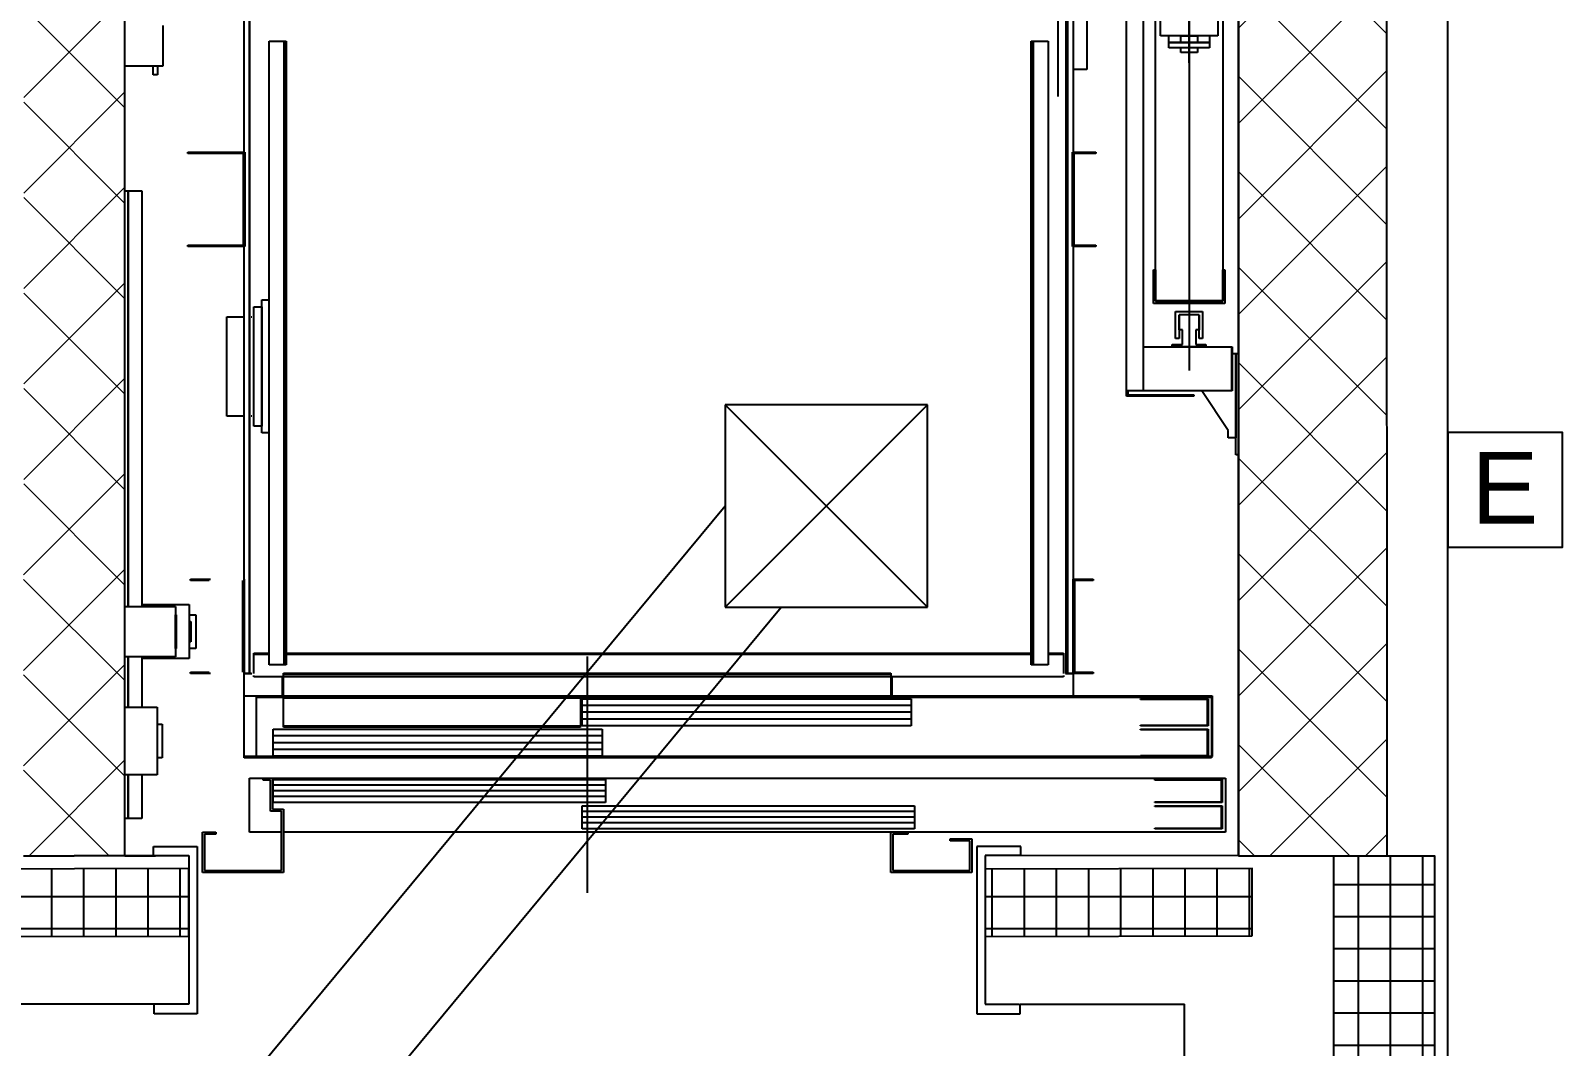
# Model space of a CAD drawing. Header units: millimetres. Extents: x 24747 to 137666, y -34589 to 43444.
# Drawn here: x 112413.5 to 112640.4, y 40340.1 to 40490.6 of the extents above; entities that cross this region are included whole.
import ezdxf
from ezdxf.enums import TextEntityAlignment as Align

# ---------------------------------------------------------------- set-up
doc = ezdxf.new("R2010")
doc.units = ezdxf.units.MM
doc.header["$LTSCALE"] = 10
doc.linetypes.add('ACAD_ISO02W100', pattern=[15, 12, -3])
for name, color, linetype in [('EPC INTERRATO DEFINITIVO PILASTRI', 5, 'Continuous'), ('MR_MURATURA REI 120', 41, 'Continuous'), ('MR_MURATURA REI 180', 150, 'Continuous'), ('VVF-SIMBOLI', 1, 'Continuous'), ('X_Ascensori', 6, 'Continuous'), ('X_LINEE SCARICO', 1, 'Continuous'), ('X_MURI', 3, 'Continuous')]:
    doc.layers.add(name, color=color, linetype=linetype)
doc.layers.add('EPC RETINI PIANO INTERRATO DEFINITIVO', color=4, linetype='Continuous', lineweight=0)
doc.styles.add('ARIAL', font='arial.ttf')

# ---------------------------------------------------------------- blocks, each defined once
blk = doc.blocks.new('Estintore')
at = {"layer": 'VVF-SIMBOLI', "color": 1}
blk.add_lwpolyline([(-0.5307, -0.5307), (0, -0.5307), (0, 0), (-0.5307, 0)], close=True, dxfattribs=at)
at = {"layer": 'VVF-SIMBOLI', "color": 1, "style": 'ARIAL'}
blk.add_text('E', height=0.3317, dxfattribs=at).set_placement((-0.2663, -0.4211), align=Align.CENTER)
blk = doc.blocks.new('A$C7C63278F')
at = {"layer": 'X_Ascensori'}
for p, q in [((42674.12, 21485.15, 0), (42674.12, 21611.35, 0)), ((42676.62, 21611.35, 0), (42676.62, 21485.15, 0)), ((42683.42, 21608.35, 0), (42683.42, 21488.15, 0)), ((42678.42, 21498.45, 0), (42678.42, 21598.05, 0)), ((42688.42, 21598.05, 0), (42688.42, 21498.45, 0)), ((42664.02, 21528.75, 0), (42664.02, 21567.75, 0)), ((42525.74, 21533.25, 0), (42525.74, 21563.25, 0)), ((42683.42, 21533.75, 0), (42683.42, 21562.75, 0)), ((42679.17, 21537.75, 0), (42679.17, 21558.75, 0)), ((42687.67, 21558.75, 0), (42687.67, 21537.75, 0)), ((42543.42, 21520.5, 0), (42543.42, 21541.25, 0)), ((42544.22, 21541.25, 0), (42544.22, 21443.25, 0)), ((42544.22, 21443.25, 0), (42544.22, 21541.25, 0)), ((42665.22, 21443.25, 0), (42665.22, 21541.25, 0)), ((42665.42, 21443.25, 0), (42665.42, 21541.25, 0)), ((42665.42, 21541.25, 0), (42665.42, 21443.25, 0)), ((42666.22, 21541.25, 0), (42666.22, 21520.5, 0)), ((42668.27, 21541.75, 0), (42668.27, 21532.75, 0)), ((42531.34, 21539.25, 0), (42531.34, 21533.25, 0)), ((42547.12, 21444.55, 0), (42547.12, 21536.95, 0)), ((42547.12, 21536.95, 0), (42549.32, 21536.95, 0)), ((42549.32, 21536.95, 0), (42549.32, 21444.55, 0)), ((42549.32, 21444.55, 0), (42549.32, 21536.95, 0)), ((42549.32, 21536.95, 0), (42549.62, 21536.95, 0)), ((42549.62, 21536.95, 0), (42549.62, 21444.55, 0)), ((42660.02, 21536.95, 0), (42660.32, 21536.95, 0)), ((42660.02, 21444.55, 0), (42660.02, 21536.95, 0)), ((42660.32, 21536.95, 0), (42662.52, 21536.95, 0)), ((42660.32, 21444.55, 0), (42660.32, 21536.95, 0)), ((42660.32, 21536.95, 0), (42660.32, 21444.55, 0)), ((42662.52, 21536.95, 0), (42662.52, 21444.55, 0)), ((42679.49, 21537.75, 0), (42679.17, 21537.75, 0)), ((42680.41, 21537.75, 0), (42679.49, 21537.75, 0)), ((42681.79, 21537.75, 0), (42680.41, 21537.75, 0)), ((42680.42, 21536.75, 0), (42680.42, 21537.75, 0)), ((42682.17, 21536.75, 0), (42680.42, 21536.75, 0)), ((42680.42, 21535.95, 0), (42680.42, 21536.75, 0)), ((42680.42, 21536.75, 0), (42686.42, 21536.75, 0)), ((42686.42, 21535.95, 0), (42680.42, 21535.95, 0)), ((42683.42, 21537.75, 0), (42681.79, 21537.75, 0)), ((42682.17, 21536.75, 0), (42682.17, 21537.75, 0)), ((42682.17, 21537.75, 0), (42682.26, 21537.75, 0)), ((42682.17, 21536.75, 0), (42682.17, 21537.75, 0)), ((42682.26, 21536.75, 0), (42682.17, 21536.75, 0)), ((42682.17, 21535.25, 0), (42682.17, 21535.95, 0)), ((42682.26, 21537.75, 0), (42682.54, 21537.75, 0)), ((42682.54, 21536.75, 0), (42682.26, 21536.75, 0)), ((42682.54, 21537.75, 0), (42682.94, 21537.75, 0)), ((42682.94, 21536.75, 0), (42682.54, 21536.75, 0)), ((42682.94, 21537.75, 0), (42683.42, 21537.75, 0)), ((42683.42, 21536.75, 0), (42682.94, 21536.75, 0)), ((42683.42, 21537.75, 0), (42683.9, 21537.75, 0)), ((42685.05, 21537.75, 0), (42683.42, 21537.75, 0)), ((42683.9, 21536.75, 0), (42683.42, 21536.75, 0)), ((42683.9, 21537.75, 0), (42684.3, 21537.75, 0)), ((42684.3, 21536.75, 0), (42683.9, 21536.75, 0)), ((42684.3, 21537.75, 0), (42684.57, 21537.75, 0)), ((42684.57, 21536.75, 0), (42684.3, 21536.75, 0)), ((42684.57, 21537.75, 0), (42684.67, 21537.75, 0)), ((42684.67, 21536.75, 0), (42684.57, 21536.75, 0)), ((42684.67, 21537.75, 0), (42684.67, 21536.75, 0)), ((42684.67, 21537.75, 0), (42684.67, 21536.75, 0)), ((42686.42, 21536.75, 0), (42684.67, 21536.75, 0)), ((42684.67, 21535.95, 0), (42684.67, 21535.25, 0)), ((42686.42, 21537.75, 0), (42685.05, 21537.75, 0)), ((42687.35, 21537.75, 0), (42686.42, 21537.75, 0)), ((42686.42, 21537.75, 0), (42686.42, 21536.75, 0)), ((42686.42, 21536.75, 0), (42686.42, 21535.95, 0)), ((42687.67, 21537.75, 0), (42687.35, 21537.75, 0)), ((42682.26, 21535.25, 0), (42682.17, 21535.25, 0)), ((42682.54, 21535.25, 0), (42682.26, 21535.25, 0)), ((42682.94, 21535.25, 0), (42682.54, 21535.25, 0)), ((42683.42, 21535.25, 0), (42682.94, 21535.25, 0)), ((42683.9, 21535.25, 0), (42683.42, 21535.25, 0)), ((42684.3, 21535.25, 0), (42683.9, 21535.25, 0)), ((42684.57, 21535.25, 0), (42684.3, 21535.25, 0)), ((42684.67, 21535.25, 0), (42684.57, 21535.25, 0)), ((42531.34, 21533.25, 0), (42525.74, 21533.25, 0)), ((42529.94, 21531.95, 0), (42529.94, 21533.25, 0)), ((42530.54, 21531.95, 0), (42529.94, 21531.95, 0)), ((42530.54, 21533.25, 0), (42530.54, 21531.95, 0)), ((42665.12, 21531.95, 0), (42665.22, 21531.95, 0)), ((42667.02, 21532.75, 0), (42666.22, 21532.75, 0)), ((42667.95, 21532.75, 0), (42667.02, 21532.75, 0)), ((42668.27, 21532.75, 0), (42667.95, 21532.75, 0)), ((42665.22, 21527.95, 0), (42665.12, 21527.95, 0)), ((42535.04, 21520.5, 0), (42543.52, 21520.5, 0)), ((42535.04, 21520.3, 0), (42535.04, 21520.5, 0)), ((42543.32, 21520.3, 0), (42535.04, 21520.3, 0)), ((42543.32, 21506.7, 0), (42543.32, 21520.3, 0)), ((42543.52, 21520.5, 0), (42543.52, 21506.5, 0)), ((42666.12, 21520.5, 0), (42669.62, 21520.5, 0)), ((42666.12, 21506.5, 0), (42666.12, 21520.5, 0)), ((42669.62, 21520.3, 0), (42666.32, 21520.3, 0)), ((42666.32, 21520.3, 0), (42666.32, 21506.7, 0)), ((42669.62, 21520.5, 0), (42669.62, 21520.3, 0)), ((42525.74, 21514.75, 0), (42526.24, 21514.75, 0)), ((42525.74, 21453.2, 0), (42525.74, 21514.75, 0)), ((42526.24, 21514.75, 0), (42526.24, 21453.2, 0)), ((42526.24, 21514.75, 0), (42526.31, 21514.75, 0)), ((42526.24, 21453.2, 0), (42526.24, 21514.75, 0)), ((42526.31, 21514.75, 0), (42526.53, 21514.75, 0)), ((42526.53, 21514.75, 0), (42526.85, 21514.75, 0)), ((42526.85, 21514.75, 0), (42527.24, 21514.75, 0)), ((42527.24, 21514.75, 0), (42527.62, 21514.75, 0)), ((42527.62, 21514.75, 0), (42527.94, 21514.75, 0)), ((42527.94, 21514.75, 0), (42528.16, 21514.75, 0)), ((42528.16, 21514.75, 0), (42528.24, 21514.75, 0)), ((42528.24, 21514.75, 0), (42528.24, 21453.2, 0)), ((42535.04, 21506.7, 0), (42543.32, 21506.7, 0)), ((42535.04, 21506.5, 0), (42535.04, 21506.7, 0)), ((42543.52, 21506.5, 0), (42535.04, 21506.5, 0)), ((42543.42, 21443.25, 0), (42543.42, 21506.5, 0)), ((42669.62, 21506.5, 0), (42666.12, 21506.5, 0)), ((42666.22, 21506.5, 0), (42666.22, 21443.25, 0)), ((42666.32, 21506.7, 0), (42669.62, 21506.7, 0)), ((42669.62, 21506.7, 0), (42669.62, 21506.5, 0)), ((42678.12, 21498.05, 0), (42678.12, 21503.05, 0)), ((42678.12, 21503.05, 0), (42678.42, 21503.05, 0)), ((42678.42, 21503.05, 0), (42678.42, 21498.35, 0)), ((42688.42, 21498.35, 0), (42688.42, 21503.05, 0)), ((42688.42, 21503.05, 0), (42688.72, 21503.05, 0)), ((42688.72, 21503.05, 0), (42688.72, 21498.05, 0)), ((42544.82, 21479.9, 0), (42544.82, 21497.6, 0)), ((42544.82, 21497.6, 0), (42546.02, 21497.6, 0)), ((42546.02, 21478.9, 0), (42546.02, 21498.6, 0)), ((42546.02, 21498.6, 0), (42547.12, 21498.6, 0)), ((42546.02, 21497.6, 0), (42546.02, 21479.9, 0)), ((42688.72, 21498.05, 0), (42678.12, 21498.05, 0)), ((42688.42, 21498.45, 0), (42678.42, 21498.45, 0)), ((42678.42, 21498.35, 0), (42688.42, 21498.35, 0)), ((42540.82, 21496.1, 0), (42543.42, 21496.1, 0)), ((42540.82, 21481.4, 0), (42540.82, 21496.1, 0)), ((42540.82, 21496.1, 0), (42543.42, 21496.1, 0)), ((42540.82, 21481.4, 0), (42540.82, 21496.1, 0)), ((42540.82, 21496.1, 0), (42543.42, 21496.1, 0)), ((42540.82, 21481.4, 0), (42540.82, 21496.1, 0)), ((42544.42, 21496.1, 0), (42544.52, 21496.1, 0)), ((42544.42, 21496.1, 0), (42544.52, 21496.1, 0)), ((42544.42, 21496.1, 0), (42544.52, 21496.1, 0)), ((42681.42, 21496.9, 0), (42685.42, 21496.9, 0)), ((42681.42, 21492.9, 0), (42681.42, 21496.9, 0)), ((42681.92, 21494.15, 0), (42681.92, 21496.4, 0)), ((42684.92, 21496.4, 0), (42681.92, 21496.4, 0)), ((42681.92, 21496.4, 0), (42681.92, 21492.9, 0)), ((42684.92, 21496.4, 0), (42684.92, 21494.15, 0)), ((42684.92, 21492.9, 0), (42684.92, 21496.4, 0)), ((42685.42, 21496.9, 0), (42685.42, 21492.9, 0)), ((42681.92, 21492.9, 0), (42681.42, 21492.9, 0)), ((42682.42, 21494.15, 0), (42681.92, 21494.15, 0)), ((42682.42, 21492, 0), (42682.42, 21494.15, 0)), ((42684.92, 21494.15, 0), (42684.42, 21494.15, 0)), ((42684.42, 21494.15, 0), (42684.42, 21492, 0)), ((42685.42, 21492.9, 0), (42684.92, 21492.9, 0)), ((42676.62, 21491.65, 0), (42689.72, 21491.65, 0)), ((42680.92, 21491.65, 0), (42680.92, 21492, 0)), ((42680.92, 21492, 0), (42682.42, 21492, 0)), ((42683.42, 21491.65, 0), (42680.92, 21491.65, 0)), ((42685.92, 21491.65, 0), (42683.42, 21491.65, 0)), ((42684.42, 21492, 0), (42685.92, 21492, 0)), ((42685.92, 21492, 0), (42685.92, 21491.65, 0)), ((42689.72, 21491.65, 0), (42689.72, 21485.15, 0)), ((42689.72, 21491.65, 0), (42689.82, 21491.65, 0)), ((42689.82, 21491.65, 0), (42689.82, 21485.15, 0)), ((42689.82, 21490.65, 0), (42690.32, 21490.65, 0)), ((42690.32, 21490.65, 0), (42690.32, 21478.15, 0)), ((42690.32, 21475.65, 0), (42690.32, 21490.65, 0)), ((42690.32, 21490.65, 0), (42690.72, 21490.65, 0)), ((42690.72, 21490.65, 0), (42690.72, 21475.65, 0)), ((42676.62, 21485.15, 0), (42674.12, 21485.15, 0)), ((42674.12, 21484.35, 0), (42674.12, 21485.15, 0)), ((42684.12, 21484.35, 0), (42674.12, 21484.35, 0)), ((42674.32, 21485.15, 0), (42674.32, 21484.55, 0)), ((42674.32, 21484.55, 0), (42684.12, 21484.55, 0)), ((42689.72, 21485.15, 0), (42676.62, 21485.15, 0)), ((42684.12, 21484.55, 0), (42684.12, 21484.35, 0)), ((42689.22, 21479.25, 0), (42685.31, 21485.15, 0)), ((42689.82, 21485.15, 0), (42689.72, 21485.15, 0)), ((42543.42, 21481.4, 0), (42540.82, 21481.4, 0)), ((42543.42, 21481.4, 0), (42540.82, 21481.4, 0)), ((42543.42, 21481.4, 0), (42540.82, 21481.4, 0)), ((42544.52, 21481.4, 0), (42544.42, 21481.4, 0)), ((42544.52, 21481.4, 0), (42544.42, 21481.4, 0)), ((42544.52, 21481.4, 0), (42544.42, 21481.4, 0)), ((42546.02, 21479.9, 0), (42544.82, 21479.9, 0)), ((42689.22, 21478.15, 0), (42689.22, 21479.25, 0)), ((42547.12, 21478.9, 0), (42546.02, 21478.9, 0)), ((42690.32, 21478.15, 0), (42689.22, 21478.15, 0)), ((42690.72, 21475.65, 0), (42690.32, 21475.65, 0)), ((42535.44, 21457.25, 0), (42538.44, 21457.25, 0)), ((42535.44, 21457.05, 0), (42535.44, 21457.25, 0)), ((42538.24, 21457.05, 0), (42535.44, 21457.05, 0)), ((42543.22, 21443.45, 0), (42543.22, 21457.05, 0)), ((42543.42, 21457.25, 0), (42543.42, 21443.25, 0)), ((42666.22, 21457.25, 0), (42669.22, 21457.25, 0)), ((42666.22, 21443.25, 0), (42666.22, 21457.25, 0)), ((42669.22, 21457.05, 0), (42666.42, 21457.05, 0)), ((42666.42, 21457.05, 0), (42666.42, 21443.45, 0)), ((42669.22, 21457.25, 0), (42669.22, 21457.05, 0)), ((42525.74, 21445.7, 0), (42525.74, 21453.2, 0)), ((42525.74, 21453.2, 0), (42533.24, 21453.2, 0)), ((42528.24, 21453.45, 0), (42535.24, 21453.45, 0)), ((42533.24, 21453.2, 0), (42533.24, 21445.7, 0)), ((42533.24, 21451.76, 0), (42533.24, 21451.95, 0)), ((42533.24, 21451.95, 0), (42533.34, 21451.95, 0)), ((42533.34, 21451.95, 0), (42533.34, 21451.76, 0)), ((42535.24, 21453.45, 0), (42535.24, 21445.45, 0)), ((42535.24, 21451.95, 0), (42536.24, 21451.95, 0)), ((42536.24, 21451.95, 0), (42536.24, 21451.76, 0)), ((42533.24, 21451.22, 0), (42533.24, 21451.76, 0)), ((42533.24, 21450.41, 0), (42533.24, 21451.22, 0)), ((42533.24, 21449.45, 0), (42533.24, 21450.41, 0)), ((42533.34, 21451.76, 0), (42533.34, 21451.22, 0)), ((42533.34, 21451.22, 0), (42533.34, 21450.41, 0)), ((42533.34, 21450.41, 0), (42533.34, 21449.45, 0)), ((42535.24, 21450.95, 0), (42535.49, 21450.95, 0)), ((42535.49, 21450.95, 0), (42535.49, 21450.84, 0)), ((42535.49, 21450.84, 0), (42535.49, 21450.51, 0)), ((42535.49, 21450.51, 0), (42535.49, 21450.02, 0)), ((42535.49, 21450.02, 0), (42535.49, 21449.45, 0)), ((42536.24, 21451.76, 0), (42536.24, 21451.22, 0)), ((42536.24, 21451.22, 0), (42536.24, 21450.41, 0)), ((42536.24, 21450.41, 0), (42536.24, 21449.45, 0)), ((42533.24, 21448.49, 0), (42533.24, 21449.45, 0)), ((42533.24, 21447.68, 0), (42533.24, 21448.49, 0)), ((42533.24, 21447.14, 0), (42533.24, 21447.68, 0)), ((42533.34, 21449.45, 0), (42533.34, 21448.49, 0)), ((42533.34, 21448.49, 0), (42533.34, 21447.68, 0)), ((42533.34, 21447.68, 0), (42533.34, 21447.14, 0)), ((42535.49, 21447.95, 0), (42535.24, 21447.95, 0)), ((42535.49, 21449.45, 0), (42535.49, 21448.88, 0)), ((42535.49, 21448.88, 0), (42535.49, 21448.39, 0)), ((42535.49, 21448.39, 0), (42535.49, 21448.07, 0)), ((42535.49, 21448.07, 0), (42535.49, 21447.95, 0)), ((42536.24, 21449.45, 0), (42536.24, 21448.49, 0)), ((42536.24, 21448.49, 0), (42536.24, 21447.68, 0)), ((42536.24, 21447.68, 0), (42536.24, 21447.14, 0)), ((42533.24, 21445.7, 0), (42525.74, 21445.7, 0)), ((42525.74, 21438.25, 0), (42525.74, 21445.7, 0)), ((42526.24, 21445.7, 0), (42526.24, 21438.25, 0)), ((42526.24, 21438.25, 0), (42526.24, 21445.7, 0)), ((42528.24, 21445.7, 0), (42528.24, 21438.25, 0)), ((42535.24, 21445.45, 0), (42528.24, 21445.45, 0)), ((42533.24, 21446.95, 0), (42533.24, 21447.14, 0)), ((42533.34, 21446.95, 0), (42533.24, 21446.95, 0)), ((42533.34, 21447.14, 0), (42533.34, 21446.95, 0)), ((42536.24, 21446.95, 0), (42535.24, 21446.95, 0)), ((42536.24, 21447.14, 0), (42536.24, 21446.95, 0)), ((42544.82, 21446.1, 0), (42544.82, 21446.25, 0)), ((42544.82, 21446.25, 0), (42547.12, 21446.25, 0)), ((42544.82, 21443.25, 0), (42544.82, 21446.1, 0)), ((42544.82, 21446.1, 0), (42547.12, 21446.1, 0)), ((42547.12, 21446.1, 0), (42544.82, 21446.1, 0)), ((42549.62, 21446.25, 0), (42660.02, 21446.25, 0)), ((42549.62, 21446.1, 0), (42660.02, 21446.1, 0)), ((42660.02, 21446.1, 0), (42549.62, 21446.1, 0)), ((42594.22, 21445.75, 0), (42594.22, 21410.75, 0)), ((42662.52, 21446.25, 0), (42664.82, 21446.25, 0)), ((42662.52, 21446.1, 0), (42664.82, 21446.1, 0)), ((42664.82, 21446.1, 0), (42662.52, 21446.1, 0)), ((42664.82, 21446.25, 0), (42664.82, 21446.1, 0)), ((42664.82, 21446.1, 0), (42664.82, 21443.25, 0)), ((42535.44, 21443.45, 0), (42538.24, 21443.45, 0)), ((42535.44, 21443.25, 0), (42535.44, 21443.45, 0)), ((42538.44, 21443.25, 0), (42535.44, 21443.25, 0)), ((42543.42, 21443.25, 0), (42544.52, 21443.25, 0)), ((42543.42, 21430.75, 0), (42543.42, 21443.25, 0)), ((42544.22, 21443.25, 0), (42543.42, 21443.25, 0)), ((42544.42, 21443.25, 0), (42544.22, 21443.25, 0)), ((42544.82, 21442.75, 0), (42544.82, 21442.95, 0)), ((42549.32, 21444.55, 0), (42547.12, 21444.55, 0)), ((42549.22, 21443.15, 0), (42549.22, 21443.3, 0)), ((42549.22, 21443.3, 0), (42639.22, 21443.3, 0)), ((42549.22, 21439.8, 0), (42549.22, 21443.15, 0)), ((42549.22, 21443.15, 0), (42639.22, 21443.15, 0)), ((42639.22, 21443.15, 0), (42549.22, 21443.15, 0)), ((42549.62, 21444.55, 0), (42549.32, 21444.55, 0)), ((42639.22, 21443.3, 0), (42639.22, 21443.15, 0)), ((42639.22, 21443.15, 0), (42639.22, 21439.8, 0)), ((42660.32, 21444.55, 0), (42660.02, 21444.55, 0)), ((42662.52, 21444.55, 0), (42660.32, 21444.55, 0)), ((42664.82, 21442.95, 0), (42664.82, 21442.75, 0)), ((42665.12, 21443.25, 0), (42666.22, 21443.25, 0)), ((42665.42, 21443.25, 0), (42665.22, 21443.25, 0)), ((42666.22, 21443.25, 0), (42665.42, 21443.25, 0)), ((42669.22, 21443.25, 0), (42666.22, 21443.25, 0)), ((42666.22, 21443.25, 0), (42666.22, 21439.75, 0)), ((42666.42, 21443.45, 0), (42669.22, 21443.45, 0)), ((42669.22, 21443.45, 0), (42669.22, 21443.25, 0)), ((42664.82, 21442.75, 0), (42544.82, 21442.75, 0)), ((42549.07, 21439.6, 0), (42549.07, 21442.75, 0)), ((42639.37, 21442.75, 0), (42639.37, 21439.6, 0)), ((42543.42, 21430.95, 0), (42543.42, 21439.95, 0)), ((42543.42, 21439.95, 0), (42686.82, 21439.95, 0)), ((42545.22, 21430.75, 0), (42545.22, 21439.75, 0)), ((42545.22, 21439.75, 0), (42549.07, 21439.75, 0)), ((42549.22, 21439.6, 0), (42549.07, 21439.6, 0)), ((42549.22, 21439.65, 0), (42549.22, 21439.8, 0)), ((42549.22, 21439.8, 0), (42593.22, 21439.8, 0)), ((42639.22, 21439.8, 0), (42549.22, 21439.8, 0)), ((42593.22, 21439.65, 0), (42549.22, 21439.65, 0)), ((42549.22, 21435.45, 0), (42549.22, 21439.65, 0)), ((42549.22, 21439.65, 0), (42593.22, 21439.65, 0)), ((42593.22, 21439.8, 0), (42593.22, 21439.65, 0)), ((42593.22, 21439.65, 0), (42593.22, 21435.45, 0)), ((42639.37, 21439.6, 0), (42593.22, 21439.6, 0)), ((42593.47, 21435.5, 0), (42593.47, 21439.5, 0)), ((42593.47, 21439.5, 0), (42642.21, 21439.5, 0)), ((42642.22, 21438.5, 0), (42593.47, 21438.5, 0)), ((42639.37, 21439.75, 0), (42686.72, 21439.75, 0)), ((42642.21, 21439.5, 0), (42642.21, 21435.5, 0)), ((42676.22, 21439.5, 0), (42686.22, 21439.5, 0)), ((42676.22, 21439.4, 0), (42676.22, 21439.5, 0)), ((42686.12, 21439.4, 0), (42676.22, 21439.4, 0)), ((42686.12, 21435.6, 0), (42686.12, 21439.4, 0)), ((42686.22, 21439.5, 0), (42686.22, 21435.5, 0)), ((42686.72, 21439.75, 0), (42686.72, 21430.75, 0)), ((42686.82, 21439.95, 0), (42686.82, 21430.95, 0)), ((42525.74, 21438.25, 0), (42530.49, 21438.25, 0)), ((42530.49, 21438.25, 0), (42530.49, 21428.25, 0)), ((42642.22, 21437.5, 0), (42593.47, 21437.5, 0)), ((42642.22, 21436.5, 0), (42593.47, 21436.5, 0)), ((42530.49, 21435.75, 0), (42531.24, 21435.75, 0)), ((42531.24, 21435.75, 0), (42531.24, 21435.56, 0)), ((42531.24, 21435.56, 0), (42531.24, 21435.02, 0)), ((42531.24, 21435.02, 0), (42531.24, 21434.21, 0)), ((42531.24, 21434.21, 0), (42531.24, 21433.25, 0)), ((42547.72, 21431, 0), (42547.72, 21435, 0)), ((42547.72, 21435, 0), (42596.46, 21435, 0)), ((42596.47, 21434, 0), (42547.72, 21434, 0)), ((42593.22, 21435.45, 0), (42549.22, 21435.45, 0)), ((42549.22, 21435.3, 0), (42549.22, 21435.45, 0)), ((42549.22, 21435.45, 0), (42593.22, 21435.45, 0)), ((42593.22, 21435.3, 0), (42549.22, 21435.3, 0)), ((42593.22, 21435.45, 0), (42593.22, 21435.3, 0)), ((42642.21, 21435.5, 0), (42593.47, 21435.5, 0)), ((42596.46, 21435, 0), (42596.46, 21431, 0)), ((42676.22, 21435.6, 0), (42686.12, 21435.6, 0)), ((42676.22, 21435.5, 0), (42676.22, 21435.6, 0)), ((42686.22, 21435.5, 0), (42676.22, 21435.5, 0)), ((42676.22, 21435, 0), (42686.22, 21435, 0)), ((42676.22, 21434.9, 0), (42676.22, 21435, 0)), ((42686.12, 21434.9, 0), (42676.22, 21434.9, 0)), ((42686.12, 21431.1, 0), (42686.12, 21434.9, 0)), ((42686.22, 21435, 0), (42686.22, 21431, 0)), ((42531.24, 21433.25, 0), (42531.24, 21432.29, 0)), ((42531.24, 21432.29, 0), (42531.24, 21431.48, 0)), ((42596.47, 21433, 0), (42547.72, 21433, 0)), ((42596.47, 21432, 0), (42547.72, 21432, 0)), ((42531.24, 21430.75, 0), (42530.49, 21430.75, 0)), ((42531.24, 21431.48, 0), (42531.24, 21430.94, 0)), ((42531.24, 21430.94, 0), (42531.24, 21430.75, 0)), ((42686.82, 21430.95, 0), (42543.42, 21430.95, 0)), ((42545.22, 21430.75, 0), (42543.42, 21430.75, 0)), ((42686.72, 21430.75, 0), (42545.22, 21430.75, 0)), ((42596.46, 21431, 0), (42547.72, 21431, 0)), ((42676.22, 21431.1, 0), (42686.12, 21431.1, 0)), ((42676.22, 21431, 0), (42676.22, 21431.1, 0)), ((42686.22, 21431, 0), (42676.22, 21431, 0)), ((42530.49, 21428.25, 0), (42525.74, 21428.25, 0)), ((42525.74, 21421.75, 0), (42525.74, 21428.25, 0)), ((42526.24, 21428.25, 0), (42526.24, 21421.75, 0)), ((42526.24, 21421.75, 0), (42526.24, 21428.25, 0)), ((42528.24, 21428.25, 0), (42528.24, 21421.75, 0)), ((42544.22, 21419.75, 0), (42544.22, 21427.75, 0)), ((42544.22, 21427.75, 0), (42546.22, 21427.75, 0)), ((42546.22, 21427.45, 0), (42546.22, 21427.75, 0)), ((42546.22, 21427.75, 0), (42547.62, 21427.75, 0)), ((42547.32, 21427.45, 0), (42546.22, 21427.45, 0)), ((42547.32, 21422.85, 0), (42547.32, 21427.45, 0)), ((42547.62, 21427.75, 0), (42688.82, 21427.75, 0)), ((42547.62, 21427.75, 0), (42547.62, 21423.15, 0)), ((42547.72, 21424.15, 0), (42547.72, 21427.55, 0)), ((42547.72, 21427.55, 0), (42596.96, 21427.55, 0)), ((42596.96, 21427.55, 0), (42596.96, 21424.15, 0)), ((42678.32, 21427.55, 0), (42688.32, 21427.55, 0)), ((42678.32, 21427.45, 0), (42678.32, 21427.55, 0)), ((42688.22, 21427.45, 0), (42678.32, 21427.45, 0)), ((42688.22, 21424.25, 0), (42688.22, 21427.45, 0)), ((42688.32, 21427.55, 0), (42688.32, 21424.15, 0)), ((42688.82, 21427.75, 0), (42688.82, 21419.75, 0)), ((42596.97, 21426.7, 0), (42547.72, 21426.7, 0)), ((42596.97, 21425.85, 0), (42547.72, 21425.85, 0)), ((42596.97, 21425, 0), (42547.72, 21425, 0)), ((42548.92, 21422.85, 0), (42547.32, 21422.85, 0)), ((42547.62, 21423.15, 0), (42549.22, 21423.15, 0)), ((42596.96, 21424.15, 0), (42547.72, 21424.15, 0)), ((42548.92, 21414.05, 0), (42548.92, 21422.85, 0)), ((42549.22, 21423.15, 0), (42549.22, 21413.75, 0)), ((42593.47, 21420.25, 0), (42593.47, 21423.65, 0)), ((42593.47, 21423.65, 0), (42642.71, 21423.65, 0)), ((42642.72, 21422.8, 0), (42593.47, 21422.8, 0)), ((42642.71, 21423.65, 0), (42642.71, 21420.25, 0)), ((42678.32, 21424.25, 0), (42688.22, 21424.25, 0)), ((42678.32, 21424.15, 0), (42678.32, 21424.25, 0)), ((42688.32, 21424.15, 0), (42678.32, 21424.15, 0)), ((42678.32, 21423.65, 0), (42688.32, 21423.65, 0)), ((42678.32, 21423.55, 0), (42678.32, 21423.65, 0)), ((42688.22, 21423.55, 0), (42678.32, 21423.55, 0)), ((42688.22, 21420.35, 0), (42688.22, 21423.55, 0)), ((42688.32, 21423.65, 0), (42688.32, 21420.25, 0)), ((42526.24, 21421.75, 0), (42525.74, 21421.75, 0)), ((42526.31, 21421.75, 0), (42526.24, 21421.75, 0)), ((42526.53, 21421.75, 0), (42526.31, 21421.75, 0)), ((42526.85, 21421.75, 0), (42526.53, 21421.75, 0)), ((42527.24, 21421.75, 0), (42526.85, 21421.75, 0)), ((42527.62, 21421.75, 0), (42527.24, 21421.75, 0)), ((42527.94, 21421.75, 0), (42527.62, 21421.75, 0)), ((42528.16, 21421.75, 0), (42527.94, 21421.75, 0)), ((42528.24, 21421.75, 0), (42528.16, 21421.75, 0)), ((42642.72, 21421.95, 0), (42593.47, 21421.95, 0)), ((42642.72, 21421.1, 0), (42593.47, 21421.1, 0)), ((42642.71, 21420.25, 0), (42593.47, 21420.25, 0)), ((42678.32, 21420.35, 0), (42688.22, 21420.35, 0)), ((42678.32, 21420.25, 0), (42678.32, 21420.35, 0)), ((42688.32, 21420.25, 0), (42678.32, 21420.25, 0)), ((42537.22, 21419.75, 0), (42539.22, 21419.75, 0)), ((42537.22, 21413.75, 0), (42537.22, 21419.75, 0)), ((42539.22, 21419.45, 0), (42537.52, 21419.45, 0)), ((42537.52, 21419.45, 0), (42537.52, 21414.05, 0)), ((42539.22, 21419.75, 0), (42539.22, 21419.45, 0)), ((42548.92, 21419.75, 0), (42544.22, 21419.75, 0)), ((42688.82, 21419.75, 0), (42549.22, 21419.75, 0)), ((42639.22, 21419.75, 0), (42641.72, 21419.75, 0)), ((42639.22, 21413.75, 0), (42639.22, 21419.75, 0)), ((42641.72, 21419.45, 0), (42639.52, 21419.45, 0)), ((42639.52, 21419.45, 0), (42639.52, 21414.05, 0)), ((42641.72, 21419.75, 0), (42641.72, 21419.45, 0)), ((42648.02, 21418.45, 0), (42648.02, 21418.75, 0)), ((42648.02, 21418.75, 0), (42651.22, 21418.75, 0)), ((42650.92, 21418.45, 0), (42648.02, 21418.45, 0)), ((42650.92, 21414.05, 0), (42650.92, 21418.45, 0)), ((42651.22, 21418.75, 0), (42651.22, 21413.75, 0)), ((42529.95, 21416.27, 0), (42529.95, 21417.61, 0)), ((42529.95, 21417.61, 0), (42536.46, 21417.61, 0)), ((42529.95, 21416.27, 0), (42535.22, 21416.27, 0)), ((42535.22, 21416.27, 0), (42535.22, 21394.27, 0)), ((42536.46, 21417.61, 0), (42536.46, 21392.81, 0)), ((42658.49, 21417.61, 0), (42651.98, 21417.61, 0)), ((42651.98, 21417.61, 0), (42651.98, 21392.81, 0)), ((42658.49, 21416.27, 0), (42653.22, 21416.27, 0)), ((42653.22, 21416.27, 0), (42653.22, 21394.27, 0)), ((42658.49, 21416.27, 0), (42658.49, 21417.61, 0)), ((42549.22, 21413.75, 0), (42537.22, 21413.75, 0)), ((42537.52, 21414.05, 0), (42548.92, 21414.05, 0)), ((42651.22, 21413.75, 0), (42639.22, 21413.75, 0)), ((42639.52, 21414.05, 0), (42650.92, 21414.05, 0)), ((42530.07, 21392.81, 0), (42530.07, 21394.27, 0)), ((42535.22, 21394.27, 0), (42530.17, 21394.27, 0)), ((42653.22, 21394.27, 0), (42658.27, 21394.27, 0)), ((42658.37, 21392.81, 0), (42658.37, 21394.27, 0)), ((42536.46, 21392.81, 0), (42530.07, 21392.81, 0)), ((42651.98, 21392.81, 0), (42658.37, 21392.81, 0))]:
    blk.add_line(p, q, dxfattribs=at)

msp = doc.modelspace()

# ---------------------------------------------------------------- hatches: boundary and pattern name
at = {"layer": 'EPC RETINI PIANO INTERRATO DEFINITIVO'}
h = msp.add_hatch(dxfattribs=at)
h.set_pattern_fill('_USER', color=256, scale=10, angle=45, style=0, double=1, pattern_type=0)
h.set_pattern_definition([(45, (157624.513, 6383.593), (-7.0710678, 7.0710678), []), (135, (157624.513, 6383.593), (-7.0710678, -7.0710678), [])])
h.paths.add_polyline_path([(112614.44393, 40635.3609), (112614.44378, 40640.32093), (112419.94807, 40640.32093), (112225.45743, 40640.32093), (112225.45743, 40635.33162), (112225.45222, 40635.33162), (112225.44438, 40368.30263), (112247.44438, 40368.30263), (112247.45176, 40618.32093), (112412.45176, 40618.32093), (112412.44438, 40368.30263), (112419.94807, 40368.30263), (112427.45176, 40368.30263), (112427.44438, 40618.32093), (112592.44439, 40618.32093), (112592.45176, 40368.30263), (112614.45176, 40368.30263)])
at = {"layer": 'MR_MURATURA REI 120'}
h = msp.add_hatch(dxfattribs=at)
h.set_pattern_fill('NET', color=256, scale=1.5, angle=180, style=0)
h.set_pattern_definition([(180, (108063.6785, 70604.1366), (-6e-16, -4.7625), []), (270, (108063.6785, 70604.1366), (4.7625, -9e-16), [])])
h.paths.add_polyline_path([(112402.9654, 40356.36251), (112402.9654, 40366.36251), (112436.93075, 40366.33079), (112436.93075, 40356.33079)])
h = msp.add_hatch(dxfattribs=at)
h.set_pattern_fill('NET', color=256, scale=1.5, angle=180, style=0)
h.set_pattern_definition([(7e-15, (116923.181, 70604.1366), (6e-16, -4.7625), []), (270, (116923.181, 70604.1366), (-4.7625, -9e-16), [])])
h.paths.add_polyline_path([(112594.48856, 40356.41653), (112594.49193, 40366.41653), (112554.93075, 40366.33079), (112554.93075, 40356.33079)])
at = {"layer": 'MR_MURATURA REI 180'}
h = msp.add_hatch(dxfattribs=at)
h.set_pattern_fill('NET', color=5, scale=1.5, angle=180, style=0)
h.set_pattern_definition([(180, (115286.7475, -15004.7718), (-6e-16, -4.7625), []), (270, (115286.7475, -15004.7718), (4.7625, -9e-16), [])])
h.paths.add_polyline_path([(112621.44428, 40063.24708), (112606.45151, 40063.25063), (112606.55202, 40368.30263), (112621.51121, 40368.30263)])

# ---------------------------------------------------------------- linework, layer by layer
at = {"layer": 'EPC INTERRATO DEFINITIVO PILASTRI'}
for p, q in [((112614.45176, 40368.30263, 0), (112614.44378, 40640.32093, 0)), ((112614.45176, 40368.30263, 0), (112614.44393, 40635.3609, 0)), ((112427.45176, 40368.30263, 0), (112427.44438, 40618.32093, 0)), ((112427.45176, 40368.30263, 0), (112427.44438, 40618.32093, 0)), ((112427.45176, 40368.30263, 0), (112427.44438, 40618.32093, 0)), ((112427.45176, 40368.30263, 0), (112427.44438, 40618.32093, 0)), ((112592.45176, 40368.30263, 0), (112592.44439, 40618.32093, 0)), ((112592.45176, 40368.30263, 0), (112592.44439, 40618.32093, 0)), ((112592.45176, 40368.30263, 0), (112592.44439, 40618.32093, 0)), ((112592.45176, 40368.30263, 0), (112592.44439, 40618.32093, 0)), ((112412.44438, 40368.30263, 0), (112419.94807, 40368.30263, 0)), ((112412.44438, 40368.30263, 0), (112419.94807, 40368.30263, 0)), ((112427.45176, 40368.30263, 0), (112419.94807, 40368.30263, 0)), ((112427.45176, 40368.30263, 0), (112419.94807, 40368.30263, 0)), ((112592.45176, 40368.30263, 0), (112614.45176, 40368.30263, 0)), ((112592.45176, 40368.30263, 0), (112614.45176, 40368.30263, 0))]:
    msp.add_line(p, q, dxfattribs=at)
at = {"layer": 'MR_MURATURA REI 120', "elevation": 0}
for points in [[(112436.92738, 40356.4044), (112436.92738, 40356.4044), (112436.93075, 40366.4044), (112402.9654, 40366.33079), (112402.9654, 40356.33079), (112436.92738, 40356.4044)], [(112594.48856, 40356.41653), (112594.48856, 40356.41653), (112594.49193, 40366.41653), (112554.93075, 40366.33079), (112554.93075, 40356.33079), (112594.48856, 40356.41653)]]:
    msp.add_lwpolyline(points, dxfattribs=at)
at = {"layer": 'MR_MURATURA REI 180', "color": 5, "elevation": 0}
msp.add_lwpolyline([(112621.44428, 40063.24708), (112621.44428, 40063.24708), (112606.45151, 40063.25063), (112606.55202, 40368.30263), (112621.51121, 40368.30263), (112621.44428, 40063.24708)], dxfattribs=at)
at = {"layer": 'X_LINEE SCARICO', "linetype": 'ACAD_ISO02W100', "ltscale": 4}
for p, q in [((112546.36502, 40435.12115), (112516.36502, 40405.12115)), ((112516.36502, 40435.12115), (112546.36502, 40405.12115)), ((112351.72221, 40221.77838, 0), (112516.36502, 40420.12115)), ((112365.5519, 40213.38838, 0), (112524.70781, 40405.12115))]:
    msp.add_line(p, q, dxfattribs=at)
msp.add_lwpolyline([(112516.36502, 40405.12115), (112546.36502, 40405.12115), (112546.36502, 40435.12115), (112516.36502, 40435.12115)], close=True, dxfattribs=at)
at = {"layer": 'X_MURI', "ltscale": 30}
for p, q in [((112623.45176, 40078.30459, 0), (112623.45176, 40758.30488, 0)), ((112436.93075, 40368.30263, 0), (112427.44438, 40368.30263, 0)), ((112592.45176, 40368.30263, 0), (112554.93075, 40368.31971, 0)), ((112560.08229, 40346.31971, 0), (112584.45176, 40346.31971, 0)), ((112584.45176, 40085.25906, 0), (112584.45176, 40346.31971, 0))]:
    msp.add_line(p, q, dxfattribs=at)
at = {"layer": 'X_MURI'}
for p, q in [((112427.45176, 40368.30263, 0), (112431.9654, 40368.30261, 0)), ((112431.65814, 40368.31971, 0), (112436.93075, 40368.31971, 0)), ((112436.93075, 40368.30263, 0), (112436.93075, 40346.32093, 0)), ((112436.93075, 40346.32093, 0), (112402.9654, 40346.32093, 0))]:
    msp.add_line(p, q, dxfattribs=at)
at = {"layer": 'X_MURI', "elevation": 0}
msp.add_lwpolyline([(112427.45176, 40368.30263), (112427.44438, 40618.32093), (112592.44438, 40618.3258), (112592.43075, 40368.30263)], dxfattribs=at)

# ---------------------------------------------------------------- block references
at = {"layer": 'VVF-SIMBOLI', "xscale": 32, "yscale": 32, "zscale": 32}
msp.add_blockref('Estintore', (112640.43455, 40430.99738, 0), dxfattribs=at)
at = {"layer": 'X_Ascensori'}
msp.add_blockref('A$C7C63278F', (69901.71182, 18952.05157), dxfattribs=at)

doc.saveas('drawing.dxf')
